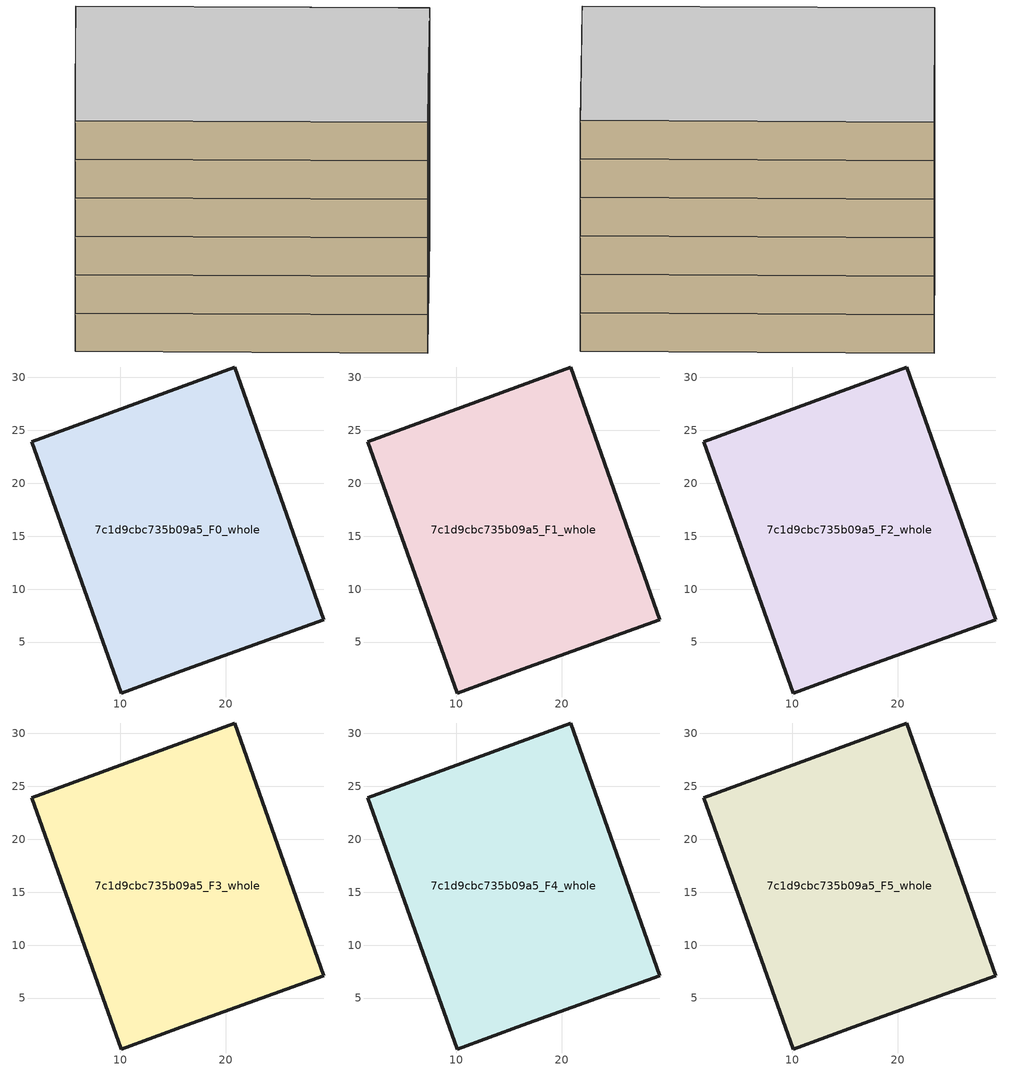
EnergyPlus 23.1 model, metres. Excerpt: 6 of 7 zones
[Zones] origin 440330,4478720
7c1d9cbc735b09a5_F0_whole
 floor ground (EU_floor_Construction): 20.81,30.99 29.25,7.13 16.26,2.42 10.13,0.19 1.64,23.91 z0
 wall outside (EU_wall_Construction): 29.25,7.13 20.81,30.99 1.64,23.91 10.13,0.19 16.26,2.42 29.25,7.13 z0:3
7c1d9cbc735b09a5_F1_whole
 floor to 7c1d9cbc735b09a5_F0_whole (EU_floor_Construction): 20.81,30.99 29.25,7.13 16.26,2.42 10.13,0.19 1.64,23.91 z3
 wall outside (EU_wall_Construction): 29.25,7.13 20.81,30.99 1.64,23.91 10.13,0.19 16.26,2.42 29.25,7.13 z3:6
7c1d9cbc735b09a5_F2_whole
 floor to 7c1d9cbc735b09a5_F1_whole (EU_floor_Construction): 20.81,30.99 29.25,7.13 16.26,2.42 10.13,0.19 1.64,23.91 z6
 wall outside (EU_wall_Construction): 29.25,7.13 20.81,30.99 1.64,23.91 10.13,0.19 16.26,2.42 29.25,7.13 z6:9
7c1d9cbc735b09a5_F3_whole
 floor to 7c1d9cbc735b09a5_F2_whole (EU_floor_Construction): 20.81,30.99 29.25,7.13 16.26,2.42 10.13,0.19 1.64,23.91 z9
 wall outside (EU_wall_Construction): 29.25,7.13 20.81,30.99 1.64,23.91 10.13,0.19 16.26,2.42 29.25,7.13 z9:12
7c1d9cbc735b09a5_F4_whole
 floor to 7c1d9cbc735b09a5_F3_whole (EU_floor_Construction): 20.81,30.99 29.25,7.13 16.26,2.42 10.13,0.19 1.64,23.91 z12
 wall outside (EU_wall_Construction): 29.25,7.13 20.81,30.99 1.64,23.91 10.13,0.19 16.26,2.42 29.25,7.13 z12:15
7c1d9cbc735b09a5_F5_whole
 floor to 7c1d9cbc735b09a5_F4_whole (EU_floor_Construction): 20.81,30.99 29.25,7.13 16.26,2.42 10.13,0.19 1.64,23.91 z15
 wall outside (EU_wall_Construction): 29.25,7.13 20.81,30.99 1.64,23.91 10.13,0.19 16.26,2.42 29.25,7.13 z15:18
 ceiling to 7c1d9cbc735b09a5_F6_whole (EU_floor_Construction): 29.25,7.13 20.81,30.99 1.64,23.91 10.13,0.19 16.26,2.42 z18
[Building]
EU S2 Campaign: North Axis=0; Terrain=City; Solar Distribution=FullExterior
[Site:Location]
Madrid: Latitude=40.5; Longitude=-3.5; Time Zone=1; Elevation=609
[SizingPeriod:WeatherFileDays]
AnnualSizingPeriod: Begin Month=1; Begin Day of Month=1; End Month=12; End Day of Month=31; Day of Week for Start Day=Monday; Use Weather File Daylight Saving Period=No; Use Weather File Rain and Snow Indicators=No
[MATERIAL]
EU_InternalMass_Material: Roughness=MediumRough; Thickness=0.1; Conductivity=1; Density=1800; Specific Heat=900; Thermal Absorptance=0.9; Solar Absorptance=0.7; Visible Absorptance=0.7
[MATERIAL:NOMASS] Roughness=MediumRough; Thermal Absorptance=0.9; Solar Absorptance=0.7; Visible Absorptance=0.7
Name | Thermal Resistance
EU_wall_NoMass | 0.609216
EU_floor_NoMass | 0.568163
[CONSTRUCTION]
EU_wall_Construction: EU_wall_NoMass
EU_floor_Construction: EU_floor_NoMass
EU_InternalMass_Construction: EU_InternalMass_Material
[ZONE] Type=1; Multiplier=1; Ceiling Height=autocalculate; Volume=1544.4; Floor Area=autocalculate; Part of Total Floor Area=Yes
7c1d9cbc735b09a5_F0_whole; 7c1d9cbc735b09a5_F1_whole; 7c1d9cbc735b09a5_F2_whole; 7c1d9cbc735b09a5_F3_whole; 7c1d9cbc735b09a5_F4_whole; 7c1d9cbc735b09a5_F5_whole
[INTERNALMASS] Construction=EU_InternalMass_Construction; Surface Area=514.801
Name | Zone or ZoneList
7c1d9cbc735b09a5_F0_whole_EU_InternalMass | 7c1d9cbc735b09a5_F0_whole
7c1d9cbc735b09a5_F1_whole_EU_InternalMass | 7c1d9cbc735b09a5_F1_whole
7c1d9cbc735b09a5_F2_whole_EU_InternalMass | 7c1d9cbc735b09a5_F2_whole
7c1d9cbc735b09a5_F3_whole_EU_InternalMass | 7c1d9cbc735b09a5_F3_whole
7c1d9cbc735b09a5_F4_whole_EU_InternalMass | 7c1d9cbc735b09a5_F4_whole
7c1d9cbc735b09a5_F5_whole_EU_InternalMass | 7c1d9cbc735b09a5_F5_whole
[OTHEREQUIPMENT] Fuel Type=Electricity; Design Level Calculation Method=Watts/Area; Power per Zone Floor Area=1; Fraction Latent=0; Fraction Radiant=0; Fraction Lost=0; Carbon Dioxide Generation Rate=0; EndUse Subcategory=EU_Step8_InternalGains
Name | Zone or ZoneList or Space or SpaceList | Schedule
EU_Step8_InternalGain_7c1d9cbc735b09a5_F0_whole_f000 | 7c1d9cbc735b09a5_F0_whole | EU_Step8_GainSchedule_7c1d9cbc735b09a5_F0_whole_f000
EU_Step8_InternalGain_7c1d9cbc735b09a5_F1_whole_f000 | 7c1d9cbc735b09a5_F1_whole | EU_Step8_GainSchedule_7c1d9cbc735b09a5_F1_whole_f000
EU_Step8_InternalGain_7c1d9cbc735b09a5_F2_whole_f000 | 7c1d9cbc735b09a5_F2_whole | EU_Step8_GainSchedule_7c1d9cbc735b09a5_F2_whole_f000
EU_Step8_InternalGain_7c1d9cbc735b09a5_F3_whole_f000 | 7c1d9cbc735b09a5_F3_whole | EU_Step8_GainSchedule_7c1d9cbc735b09a5_F3_whole_f000
EU_Step8_InternalGain_7c1d9cbc735b09a5_F4_whole_f000 | 7c1d9cbc735b09a5_F4_whole | EU_Step8_GainSchedule_7c1d9cbc735b09a5_F4_whole_f000
EU_Step8_InternalGain_7c1d9cbc735b09a5_F5_whole_f000 | 7c1d9cbc735b09a5_F5_whole | EU_Step8_GainSchedule_7c1d9cbc735b09a5_F5_whole_f000
[ZONEVENTILATION:DESIGNFLOWRATE] Schedule=EU_AlwaysOn; Design Flow Rate Calculation Method=AirChanges/Hour; Air Changes per Hour=0.752966; Ventilation Type=Natural; Fan Pressure Rise=0; Fan Total Efficiency=1; Constant Term Coefficient=1; Temperature Term Coefficient=0; Velocity Term Coefficient=0; Velocity Squared Term Coefficient=0; Minimum Indoor Temperature=-100; Maximum Indoor Temperature=100; Delta Temperature=-100; Minimum Outdoor Temperature=-100; Maximum Outdoor Temperature=100; Maximum Wind Speed=40
Name | Zone or ZoneList or Space or SpaceList
EU_ConstantAir_7c1d9cbc735b09a5_F0_whole | 7c1d9cbc735b09a5_F0_whole
EU_ConstantAir_7c1d9cbc735b09a5_F1_whole | 7c1d9cbc735b09a5_F1_whole
EU_ConstantAir_7c1d9cbc735b09a5_F2_whole | 7c1d9cbc735b09a5_F2_whole
EU_ConstantAir_7c1d9cbc735b09a5_F3_whole | 7c1d9cbc735b09a5_F3_whole
EU_ConstantAir_7c1d9cbc735b09a5_F4_whole | 7c1d9cbc735b09a5_F4_whole
EU_ConstantAir_7c1d9cbc735b09a5_F5_whole | 7c1d9cbc735b09a5_F5_whole
[HVACTEMPLATE:THERMOSTAT] Constant Heating Setpoint=20; Constant Cooling Setpoint=50
EU_HeatOnly_7c1d9cbc735b09a5_F0_whole; EU_HeatOnly_7c1d9cbc735b09a5_F1_whole; EU_HeatOnly_7c1d9cbc735b09a5_F2_whole; EU_HeatOnly_7c1d9cbc735b09a5_F3_whole; EU_HeatOnly_7c1d9cbc735b09a5_F4_whole; EU_HeatOnly_7c1d9cbc735b09a5_F5_whole; EU_HeatOnly_7c1d9cbc735b09a5_F6_whole
[HVACTEMPLATE:ZONE:IDEALLOADSAIRSYSTEM] System Availability Schedule=EU_AlwaysOn; Maximum Heating Supply Air Temperature=50; Minimum Cooling Supply Air Temperature=13; Maximum Heating Supply Air Humidity Ratio=0.0156; Minimum Cooling Supply Air Humidity Ratio=0.0077; Heating Limit=NoLimit; Cooling Limit=NoLimit; Heating Availability Schedule=EU_AlwaysOn; Cooling Availability Schedule=EU_CoolingOff; Dehumidification Control Type=ConstantSensibleHeatRatio; Cooling Sensible Heat Ratio=0.7; Dehumidification Setpoint=60; Humidification Control Type=None; Humidification Setpoint=30; Outdoor Air Method=None; Outdoor Air Flow Rate per Person=0.00944; Outdoor Air Flow Rate per Zone Floor Area=0; Outdoor Air Flow Rate per Zone=0; Demand Controlled Ventilation Type=None; Outdoor Air Economizer Type=NoEconomizer; Heat Recovery Type=None; Sensible Heat Recovery Effectiveness=0.7; Latent Heat Recovery Effectiveness=0.65
Name | Template Thermostat
7c1d9cbc735b09a5_F0_whole | EU_HeatOnly_7c1d9cbc735b09a5_F0_whole
7c1d9cbc735b09a5_F1_whole | EU_HeatOnly_7c1d9cbc735b09a5_F1_whole
7c1d9cbc735b09a5_F2_whole | EU_HeatOnly_7c1d9cbc735b09a5_F2_whole
7c1d9cbc735b09a5_F3_whole | EU_HeatOnly_7c1d9cbc735b09a5_F3_whole
7c1d9cbc735b09a5_F4_whole | EU_HeatOnly_7c1d9cbc735b09a5_F4_whole
7c1d9cbc735b09a5_F5_whole | EU_HeatOnly_7c1d9cbc735b09a5_F5_whole
[SIZING:ZONE] Zone Cooling Design Supply Air Temperature Input Method=SupplyAirTemperature; Zone Cooling Design Supply Air Temperature=13; Zone Heating Design Supply Air Temperature Input Method=SupplyAirTemperature; Zone Heating Design Supply Air Temperature=50; Zone Cooling Design Supply Air Humidity Ratio=0.008; Zone Heating Design Supply Air Humidity Ratio=0.008; Cooling Design Air Flow Method=DesignDay; Cooling Design Air Flow Rate=0; Cooling Minimum Air Flow per Zone Floor Area=0.000762; Cooling Minimum Air Flow=0; Cooling Minimum Air Flow Fraction=0.2; Heating Design Air Flow Method=DesignDay; Heating Design Air Flow Rate=0; Heating Maximum Air Flow per Zone Floor Area=0.002032; Heating Maximum Air Flow=0.141576; Heating Maximum Air Flow Fraction=0.3; Account for Dedicated Outdoor Air System=No; Dedicated Outdoor Air System Control Strategy=NeutralSupplyAir; Dedicated Outdoor Air Low Setpoint Temperature for Design=autosize; Dedicated Outdoor Air High Setpoint Temperature for Design=autosize; Zone Load Sizing Method=Sensible Load Only No Latent Load; Zone Latent Cooling Design Supply Air Humidity Ratio Input Method=HumidityRatioDifference; Zone Cooling Design Supply Air Humidity Ratio Difference=0.005; Zone Latent Heating Design Supply Air Humidity Ratio Input Method=HumidityRatioDifference; Zone Humidification Design Supply Air Humidity Ratio Difference=0.005
7c1d9cbc735b09a5_F0_whole; 7c1d9cbc735b09a5_F1_whole; 7c1d9cbc735b09a5_F2_whole; 7c1d9cbc735b09a5_F3_whole; 7c1d9cbc735b09a5_F4_whole; 7c1d9cbc735b09a5_F5_whole
[SCHEDULE:CONSTANT]
Name | Hourly Value
EU_AlwaysOn | 1
EU_CoolingOff | 0
[SCHEDULE:FILE] Column Number=1; Rows to Skip at Top=0; Number of Hours of Data=8760; Column Separator=Comma; Interpolate to Timestep=No; Minutes per Item=60; Adjust Schedule for Daylight Savings=Yes
Name | File
EU_Step8_GainSchedule_7c1d9cbc735b09a5_F0_whole_f000 | C:\Users\o_iseri\Desktop\OpenUBEM\openubem\outputs\eu_evidence\EU-11\ES-MAD-BERRUGUETE\idfs\7c1d9cbc735b09a5\7c1d9cbc735b09a5_F0_whole_f000_gain.csv
EU_Step8_GainSchedule_7c1d9cbc735b09a5_F1_whole_f000 | C:\Users\o_iseri\Desktop\OpenUBEM\openubem\outputs\eu_evidence\EU-11\ES-MAD-BERRUGUETE\idfs\7c1d9cbc735b09a5\7c1d9cbc735b09a5_F1_whole_f000_gain.csv
EU_Step8_GainSchedule_7c1d9cbc735b09a5_F2_whole_f000 | C:\Users\o_iseri\Desktop\OpenUBEM\openubem\outputs\eu_evidence\EU-11\ES-MAD-BERRUGUETE\idfs\7c1d9cbc735b09a5\7c1d9cbc735b09a5_F2_whole_f000_gain.csv
EU_Step8_GainSchedule_7c1d9cbc735b09a5_F3_whole_f000 | C:\Users\o_iseri\Desktop\OpenUBEM\openubem\outputs\eu_evidence\EU-11\ES-MAD-BERRUGUETE\idfs\7c1d9cbc735b09a5\7c1d9cbc735b09a5_F3_whole_f000_gain.csv
EU_Step8_GainSchedule_7c1d9cbc735b09a5_F4_whole_f000 | C:\Users\o_iseri\Desktop\OpenUBEM\openubem\outputs\eu_evidence\EU-11\ES-MAD-BERRUGUETE\idfs\7c1d9cbc735b09a5\7c1d9cbc735b09a5_F4_whole_f000_gain.csv
EU_Step8_GainSchedule_7c1d9cbc735b09a5_F5_whole_f000 | C:\Users\o_iseri\Desktop\OpenUBEM\openubem\outputs\eu_evidence\EU-11\ES-MAD-BERRUGUETE\idfs\7c1d9cbc735b09a5\7c1d9cbc735b09a5_F5_whole_f000_gain.csv
